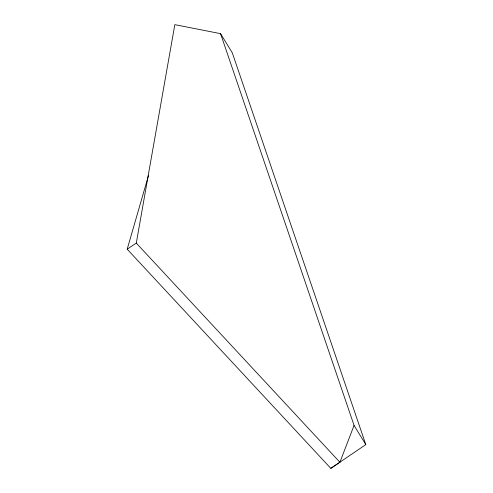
<?xml version="1.0" encoding="UTF-8"?>
<svg xmlns="http://www.w3.org/2000/svg" width="493" height="493" viewBox="0 0 493 493"><rect width="100%" height="100%" fill="white"/><g stroke="black" fill="none" stroke-linecap="round" stroke-linejoin="round"><path stroke-width="0.74" d="M127.194 249.181L136.296 243.092L174.83 24.65L220.556 33.653L232.302 52.843L365.806 444.606L330.803 468.35L127.194 249.181L148.553 175.311M330.803 468.35L339.905 462.261L354.06 425.422L220.556 33.653M136.296 243.092L339.905 462.261M354.06 425.422L365.806 444.606"/></g></svg>
